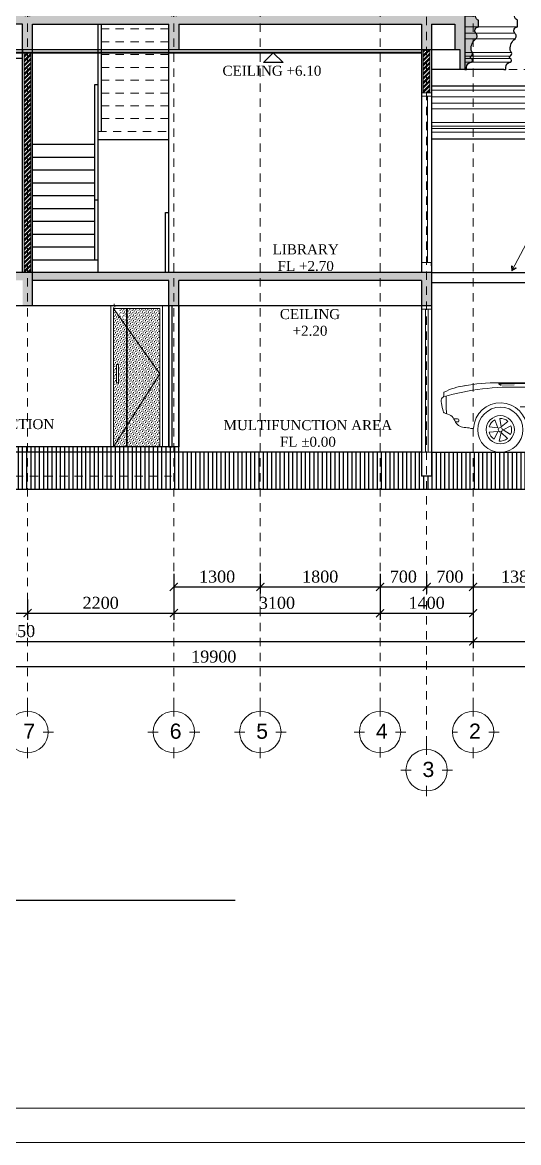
# Model space of a CAD drawing. Header units: millimetres. Extents: x -9564 to 494436, y -140371 to 4257.
# Drawn here: x 448.64 to 456.1, y 101.31 to 118.13 of the extents above; entities that cross this region are included whole.
import ezdxf
from ezdxf.enums import TextEntityAlignment as Align

# ---------------------------------------------------------------- set-up
doc = ezdxf.new("R2010")
doc.units = ezdxf.units.MM
doc.header["$MEASUREMENT"] = 0
for name, pattern in [('DASHED2', [0.375, 0.25, -0.125]), ('HIDDEN2', [0.1875, 0.125, -0.0625]), ('SLD-Solid', [0])]:
    doc.linetypes.add(name, pattern=pattern)
doc.layers.get('DEFPOINTS').update_dxf_attribs({"lineweight": 18})
for name, color, linetype, lineweight in [('09-Arsiran', 8, 'Continuous', 5), ('8', 8, 'Continuous', 5), ('AS', 8, 'HIDDEN2', 5), ('DIM', 1, 'Continuous', 5), ('DINDING', 1, 'Continuous', 20), ('DOOR OPENING', 4, 'SLD-Solid', 5), ('LEGEND', 1, 'DASHED2', 50), ('XR-KOP A3_MOZART$0$A-TXTKOP', 3, 'Continuous', 5), ('XR-KOP A3_MOZART$0$KOP-A1$0$A-GRSKOP', 1, 'Continuous', 5)]:
    doc.layers.add(name, color=color, linetype=linetype, lineweight=lineweight)
for name, color, linetype in [('garis tipis', 251, 'Continuous'), ('NOT', 1, 'Continuous'), ('TEXT', 4, 'Continuous')]:
    doc.layers.add(name, color=color, linetype=linetype)
doc.styles.add('HAND', font='ROMAND.SHX', dxfattribs={"width": 0.8, "height": 250})
doc.styles.add('NOTEXT1', font='arial.ttf')
doc.styles.add('NOTEXT2', font='arial.ttf')
doc.styles.add('NOTEXT4', font='arial.ttf')
doc.styles.get("Standard").update_dxf_attribs({"font": 'arial.ttf'})
doc.styles.add('style1', font='times.ttf', dxfattribs={"height": 0.15})
doc.styles.add('style2', font='times.ttf', dxfattribs={"height": 0.18})
doc.styles.add('XR-KOP A3_MOZART$0$ROMAND', font='romand.shx', dxfattribs={"height": 2, "bigfont": 'bigfont.shx'})
doc.dimstyles.new('ISO-25', dxfattribs={"dimtxt": 0.18, "dimasz": 0.12, "dimexe": 0.1, "dimexo": 0.1, "dimgap": 0.0625, "dimtad": 1, "dimtoh": 1, "dimdec": 0, "dimlfac": 1000, "dimtxsty": 'style2', "dimblk": 'ARCHTICK', "dimcen": 0.15, "dimclrd": 1, "dimclre": 1, "dimclrt": 4, "dimadec": 0, "dimazin": 0, "dimtfac": 1, "dimtdec": 0, "dimtmove": 0, "dimatfit": 3, "dimldrblk": 'OBLIQUE', "dimfxl": 1, "dimarcsym": 0})
pattern_1 = [(95, (344.142103, -113.989553), (0.02801893, 0.023510676), [0.00381, -0.04191]), (40, (344.142103, -113.989553), (-0.0320036906, 0.022035346), [0.003048, -0.033528117]), (145.451445, (344.144438, -113.987594), (-0.0039847595, 0.0455460204), [0.003238002, -0.035618049]), (91.1842, (344.13492, -113.98237), (0.044282049, 0.032390683), [0.005715, -0.062865]), (141.635558, (344.13861, -113.97967), (-0.001417323, 0.068565353), [0.004857005, -0.053427122]), (36.18415, (344.13492, -113.98237), (-0.001417323, 0.068565353), [0.004571993, -0.050291946]), (66, (344.140307, -113.980573), (0.035903996, 0.00697903), [0.00381, -0.04191]), (11, (344.140307, -113.980573), (-0.017307985, 0.034788239), [0.003048, -0.033528]), (116.451445, (344.1433, -113.97999), (0.0185960104, 0.0417672685), [0.003238002, -0.0356179875]), (82.5, (344.142103, -113.989553), (-0.0115210938, 0.0123946827), [0, -0.0331216, 0, -0.034036, 0, -0.033655]), (52.5, (344.142103, -113.989553), (-0.0047179455, 0.0236174), [0, -0.0194056, 0, -0.0323596, 0, -0.012827]), (12.5, (344.134093, -113.997564), (0.0199855726, 0.0183652391), [0, -0.0127, 0, -0.039624, 0, -0.052578]), (2.5, (344.1305, -114.001156), (0.017352781, 0.0245444786), [0, -0.01651, 0, -0.0263144, 0, -0.037338])]

# ---------------------------------------------------------------- blocks, each defined once
blk = doc.blocks.new('hsdh')
at = {"layer": 'XR-KOP A3_MOZART$0$KOP-A1$0$A-GRSKOP', "color": 0, "linetype": 'Continuous', "lineweight": 5}
blk.add_lwpolyline([(145480, 82601), (107945, 82601), (107945, 56197), (145480, 56197)], close=True, dxfattribs=at)
at = {"layer": 'XR-KOP A3_MOZART$0$KOP-A1$0$A-GRSKOP', "color": 5, "linetype": 'Continuous', "lineweight": 5}
blk.add_lwpolyline([(145017, 82138), (108409, 82138), (108409, 56660), (145017, 56660)], close=True, dxfattribs=at)
blk = doc.blocks.new('_ArchTick')
at = {"color": 0, "linetype": 'ByBlock', "const_width": 0.15}
blk.add_lwpolyline([(-0.5, -0.5), (0.5, 0.5)], dxfattribs=at)
blk = doc.blocks.new('*D244')
at = {"color": 1, "lineweight": -2, "transparency": 16777216}
for p, q in [((668.488, 151.688), (668.488, 151.385)), ((671.868, 151.688), (671.868, 151.385)), ((668.488, 151.485), (671.868, 151.485))]:
    blk.add_line(p, q, dxfattribs=at)
at = {"layer": 'DEFPOINTS', "color": 0, "transparency": 16777216}
for p in [(668.488, 151.788), (671.868, 151.788), (671.868, 151.485)]:
    blk.add_point(p, dxfattribs=at)
at = {"color": 1, "lineweight": -2, "transparency": 16777216, "xscale": 0.12, "yscale": 0.12, "zscale": 0.12, "rotation": 180}
blk.add_blockref('_ArchTick', (668.488, 151.485), dxfattribs=at)
at = {"color": 1, "lineweight": -2, "transparency": 16777216, "xscale": 0.12, "yscale": 0.12, "zscale": 0.12}
blk.add_blockref('_ArchTick', (671.868, 151.485), dxfattribs=at)
at = {"color": 4, "transparency": 16777216, "insert": (670.178, 151.639), "char_height": 0.18, "attachment_point": 5, "style": 'style2'}
blk.add_mtext('3380', dxfattribs=at)
blk = doc.blocks.new('_Oblique')
at = {"color": 0, "linetype": 'ByBlock', "lineweight": -2}
blk.add_line((-0.5, -0.5), (0.5, 0.5), dxfattribs=at)
blk = doc.blocks.new('*D245')
at = {"color": 1, "lineweight": -2, "transparency": 16777216}
for p, q in [((671.868, 151.688), (671.868, 151.385)), ((674.068, 151.688), (674.068, 151.385)), ((671.868, 151.485), (674.068, 151.485))]:
    blk.add_line(p, q, dxfattribs=at)
at = {"layer": 'DEFPOINTS', "color": 0, "transparency": 16777216}
for p in [(671.868, 151.788), (674.068, 151.788), (674.068, 151.485)]:
    blk.add_point(p, dxfattribs=at)
at = {"color": 1, "lineweight": -2, "transparency": 16777216, "xscale": 0.12, "yscale": 0.12, "zscale": 0.12, "rotation": 180}
blk.add_blockref('_ArchTick', (671.868, 151.485), dxfattribs=at)
at = {"color": 1, "lineweight": -2, "transparency": 16777216, "xscale": 0.12, "yscale": 0.12, "zscale": 0.12}
blk.add_blockref('_ArchTick', (674.068, 151.485), dxfattribs=at)
at = {"color": 4, "transparency": 16777216, "insert": (672.968, 151.639), "char_height": 0.18, "attachment_point": 5, "style": 'style2'}
blk.add_mtext('2200', dxfattribs=at)
blk = doc.blocks.new('*D246')
at = {"color": 1, "lineweight": -2, "transparency": 16777216}
for p, q in [((674.068, 152.075), (674.068, 151.779)), ((675.368, 152.075), (675.368, 151.779)), ((674.068, 151.879), (675.368, 151.879))]:
    blk.add_line(p, q, dxfattribs=at)
at = {"layer": 'DEFPOINTS', "color": 0, "transparency": 16777216}
for p in [(674.068, 152.175), (675.368, 152.175), (675.368, 151.879)]:
    blk.add_point(p, dxfattribs=at)
at = {"color": 1, "lineweight": -2, "transparency": 16777216, "xscale": 0.12, "yscale": 0.12, "zscale": 0.12, "rotation": 180}
blk.add_blockref('_ArchTick', (674.068, 151.879), dxfattribs=at)
at = {"color": 1, "lineweight": -2, "transparency": 16777216, "xscale": 0.12, "yscale": 0.12, "zscale": 0.12}
blk.add_blockref('_ArchTick', (675.368, 151.879), dxfattribs=at)
at = {"color": 4, "transparency": 16777216, "insert": (674.718, 152.033), "char_height": 0.18, "attachment_point": 5, "style": 'style2'}
blk.add_mtext('1300', dxfattribs=at)
blk = doc.blocks.new('*D247')
at = {"color": 1, "lineweight": -2, "transparency": 16777216}
for p, q in [((675.368, 152.075), (675.368, 151.779)), ((677.168, 152.075), (677.168, 151.779)), ((675.368, 151.879), (677.168, 151.879))]:
    blk.add_line(p, q, dxfattribs=at)
at = {"layer": 'DEFPOINTS', "color": 0, "transparency": 16777216}
for p in [(675.368, 152.175), (677.168, 152.175), (677.168, 151.879)]:
    blk.add_point(p, dxfattribs=at)
at = {"color": 1, "lineweight": -2, "transparency": 16777216, "xscale": 0.12, "yscale": 0.12, "zscale": 0.12, "rotation": 180}
blk.add_blockref('_ArchTick', (675.368, 151.879), dxfattribs=at)
at = {"color": 1, "lineweight": -2, "transparency": 16777216, "xscale": 0.12, "yscale": 0.12, "zscale": 0.12}
blk.add_blockref('_ArchTick', (677.168, 151.879), dxfattribs=at)
at = {"color": 4, "transparency": 16777216, "insert": (676.268, 152.033), "char_height": 0.18, "attachment_point": 5, "style": 'style2'}
blk.add_mtext('1800', dxfattribs=at)
blk = doc.blocks.new('*D248')
at = {"color": 1, "lineweight": -2, "transparency": 16777216}
for p, q in [((677.168, 152.075), (677.168, 151.779)), ((677.868, 152.075), (677.868, 151.779)), ((677.168, 151.879), (677.868, 151.879))]:
    blk.add_line(p, q, dxfattribs=at)
at = {"layer": 'DEFPOINTS', "color": 0, "transparency": 16777216}
for p in [(677.168, 152.175), (677.868, 152.175), (677.868, 151.879)]:
    blk.add_point(p, dxfattribs=at)
at = {"color": 1, "lineweight": -2, "transparency": 16777216, "xscale": 0.12, "yscale": 0.12, "zscale": 0.12, "rotation": 180}
blk.add_blockref('_ArchTick', (677.168, 151.879), dxfattribs=at)
at = {"color": 1, "lineweight": -2, "transparency": 16777216, "xscale": 0.12, "yscale": 0.12, "zscale": 0.12}
blk.add_blockref('_ArchTick', (677.868, 151.879), dxfattribs=at)
at = {"color": 4, "transparency": 16777216, "insert": (677.518, 152.033), "char_height": 0.18, "attachment_point": 5, "style": 'style2'}
blk.add_mtext('700', dxfattribs=at)
blk = doc.blocks.new('*D249')
at = {"color": 1, "lineweight": -2, "transparency": 16777216}
for p, q in [((677.868, 152.075), (677.868, 151.779)), ((678.568, 152.075), (678.568, 151.779)), ((677.868, 151.879), (678.568, 151.879))]:
    blk.add_line(p, q, dxfattribs=at)
at = {"layer": 'DEFPOINTS', "color": 0, "transparency": 16777216}
for p in [(677.868, 152.175), (678.568, 152.175), (678.568, 151.879)]:
    blk.add_point(p, dxfattribs=at)
at = {"color": 1, "lineweight": -2, "transparency": 16777216, "xscale": 0.12, "yscale": 0.12, "zscale": 0.12, "rotation": 180}
blk.add_blockref('_ArchTick', (677.868, 151.879), dxfattribs=at)
at = {"color": 1, "lineweight": -2, "transparency": 16777216, "xscale": 0.12, "yscale": 0.12, "zscale": 0.12}
blk.add_blockref('_ArchTick', (678.568, 151.879), dxfattribs=at)
at = {"color": 4, "transparency": 16777216, "insert": (678.218, 152.033), "char_height": 0.18, "attachment_point": 5, "style": 'style2'}
blk.add_mtext('700', dxfattribs=at)
blk = doc.blocks.new('*D251')
at = {"color": 1, "lineweight": -2, "transparency": 16777216}
for p, q in [((674.068, 151.779), (674.068, 151.385)), ((677.168, 151.779), (677.168, 151.385)), ((674.068, 151.485), (677.168, 151.485))]:
    blk.add_line(p, q, dxfattribs=at)
at = {"layer": 'DEFPOINTS', "color": 0, "transparency": 16777216}
for p in [(674.068, 151.879), (677.168, 151.879), (677.168, 151.485)]:
    blk.add_point(p, dxfattribs=at)
at = {"color": 1, "lineweight": -2, "transparency": 16777216, "xscale": 0.12, "yscale": 0.12, "zscale": 0.12, "rotation": 180}
blk.add_blockref('_ArchTick', (674.068, 151.485), dxfattribs=at)
at = {"color": 1, "lineweight": -2, "transparency": 16777216, "xscale": 0.12, "yscale": 0.12, "zscale": 0.12}
blk.add_blockref('_ArchTick', (677.168, 151.485), dxfattribs=at)
at = {"color": 4, "transparency": 16777216, "insert": (675.618, 151.639), "char_height": 0.18, "attachment_point": 5, "style": 'style2'}
blk.add_mtext('3100', dxfattribs=at)
blk = doc.blocks.new('*D252')
at = {"color": 1, "lineweight": -2, "transparency": 16777216}
for p, q in [((677.168, 151.779), (677.168, 151.385)), ((678.568, 151.779), (678.568, 151.385)), ((677.168, 151.485), (678.568, 151.485))]:
    blk.add_line(p, q, dxfattribs=at)
at = {"layer": 'DEFPOINTS', "color": 0, "transparency": 16777216}
for p in [(677.168, 151.879), (678.568, 151.879), (678.568, 151.485)]:
    blk.add_point(p, dxfattribs=at)
at = {"color": 1, "lineweight": -2, "transparency": 16777216, "xscale": 0.12, "yscale": 0.12, "zscale": 0.12, "rotation": 180}
blk.add_blockref('_ArchTick', (677.168, 151.485), dxfattribs=at)
at = {"color": 1, "lineweight": -2, "transparency": 16777216, "xscale": 0.12, "yscale": 0.12, "zscale": 0.12}
blk.add_blockref('_ArchTick', (678.568, 151.485), dxfattribs=at)
at = {"color": 4, "transparency": 16777216, "insert": (677.868, 151.639), "char_height": 0.18, "attachment_point": 5, "style": 'style2'}
blk.add_mtext('1400', dxfattribs=at)
blk = doc.blocks.new('*D253')
at = {"color": 1, "lineweight": -2, "transparency": 16777216}
for p, q in [((664.718, 151.382), (664.718, 150.961)), ((678.568, 151.382), (678.568, 150.961)), ((664.718, 151.061), (678.568, 151.061))]:
    blk.add_line(p, q, dxfattribs=at)
at = {"layer": 'DEFPOINTS', "color": 0, "transparency": 16777216}
for p in [(664.718, 151.482), (678.568, 151.482), (678.568, 151.061)]:
    blk.add_point(p, dxfattribs=at)
at = {"color": 1, "lineweight": -2, "transparency": 16777216, "xscale": 0.12, "yscale": 0.12, "zscale": 0.12, "rotation": 180}
blk.add_blockref('_ArchTick', (664.718, 151.061), dxfattribs=at)
at = {"color": 1, "lineweight": -2, "transparency": 16777216, "xscale": 0.12, "yscale": 0.12, "zscale": 0.12}
blk.add_blockref('_ArchTick', (678.568, 151.061), dxfattribs=at)
at = {"color": 4, "transparency": 16777216, "insert": (671.643, 151.215), "char_height": 0.18, "attachment_point": 5, "style": 'style2'}
blk.add_mtext('13850', dxfattribs=at)
blk = doc.blocks.new('*D254')
at = {"color": 1, "lineweight": -2, "transparency": 16777216}
for p, q in [((678.568, 152.075), (678.568, 151.779)), ((679.948, 152.075), (679.948, 151.779)), ((678.568, 151.879), (679.948, 151.879))]:
    blk.add_line(p, q, dxfattribs=at)
at = {"layer": 'DEFPOINTS', "color": 0, "transparency": 16777216}
for p in [(678.568, 152.175), (679.948, 152.175), (679.948, 151.879)]:
    blk.add_point(p, dxfattribs=at)
at = {"color": 1, "lineweight": -2, "transparency": 16777216, "xscale": 0.12, "yscale": 0.12, "zscale": 0.12, "rotation": 180}
blk.add_blockref('_ArchTick', (678.568, 151.879), dxfattribs=at)
at = {"color": 1, "lineweight": -2, "transparency": 16777216, "xscale": 0.12, "yscale": 0.12, "zscale": 0.12}
blk.add_blockref('_ArchTick', (679.948, 151.879), dxfattribs=at)
at = {"color": 4, "transparency": 16777216, "insert": (679.258, 152.033), "char_height": 0.18, "attachment_point": 5, "style": 'style2'}
blk.add_mtext('1380', dxfattribs=at)
blk = doc.blocks.new('*D259')
at = {"color": 1, "lineweight": -2, "transparency": 16777216}
for p, q in [((678.568, 151.779), (678.568, 150.961)), ((682.518, 151.779), (682.518, 150.961)), ((678.568, 151.061), (682.518, 151.061))]:
    blk.add_line(p, q, dxfattribs=at)
at = {"layer": 'DEFPOINTS', "color": 0, "transparency": 16777216}
for p in [(678.568, 151.879), (682.518, 151.879), (682.518, 151.061)]:
    blk.add_point(p, dxfattribs=at)
at = {"color": 1, "lineweight": -2, "transparency": 16777216, "xscale": 0.12, "yscale": 0.12, "zscale": 0.12, "rotation": 180}
blk.add_blockref('_ArchTick', (678.568, 151.061), dxfattribs=at)
at = {"color": 1, "lineweight": -2, "transparency": 16777216, "xscale": 0.12, "yscale": 0.12, "zscale": 0.12}
blk.add_blockref('_ArchTick', (682.518, 151.061), dxfattribs=at)
at = {"color": 4, "transparency": 16777216, "insert": (680.543, 151.215), "char_height": 0.18, "attachment_point": 5, "style": 'style2'}
blk.add_mtext('3950', dxfattribs=at)
blk = doc.blocks.new('*D260')
at = {"color": 1, "lineweight": -2, "transparency": 16777216}
for p, q in [((664.718, 150.961), (664.718, 150.578)), ((684.618, 150.961), (684.618, 150.578)), ((684.618, 150.678), (664.718, 150.678))]:
    blk.add_line(p, q, dxfattribs=at)
at = {"layer": 'DEFPOINTS', "color": 0, "transparency": 16777216}
for p in [(664.718, 151.061), (684.618, 151.061), (664.718, 150.678)]:
    blk.add_point(p, dxfattribs=at)
at = {"color": 1, "lineweight": -2, "transparency": 16777216, "xscale": 0.12, "yscale": 0.12, "zscale": 0.12, "rotation": 180}
blk.add_blockref('_ArchTick', (664.718, 150.678), dxfattribs=at)
at = {"color": 1, "lineweight": -2, "transparency": 16777216, "xscale": 0.12, "yscale": 0.12, "zscale": 0.12}
blk.add_blockref('_ArchTick', (684.618, 150.678), dxfattribs=at)
at = {"color": 4, "transparency": 16777216, "insert": (674.668, 150.832), "char_height": 0.18, "attachment_point": 5, "style": 'style2'}
blk.add_mtext('19900', dxfattribs=at)
blk = doc.blocks.new('lis 3')
at = {"true_color": 0x636466}
h = blk.add_hatch(color=251, dxfattribs=at)
h.dxf.hatch_style = 1
h.paths.add_polyline_path([(93.26, 135.846), (93.26, 135.946, -0.319918), (93.212, 136.009), (93.053, 136.009), (93.053, 135.209), (93.079, 135.209), (93.079, 135.238, -0.36498), (93.146, 135.317, 0.74874), (93.148, 135.373, -0.70461), (93.147, 135.407, 0.42104), (93.166, 135.463, -0.123299), (93.147, 135.51, -0.24485), (93.22, 135.667, 0.438632), (93.216, 135.752, -0.621787)])
blk.add_lwpolyline([(93.053, 135.209), (93.079, 135.209), (93.079, 135.238, -0.36498), (93.146, 135.317, 0.741922), (93.149, 135.373, -0.66528), (93.145, 135.406, 0.438756), (93.166, 135.463, -0.123299), (93.147, 135.51, -0.24485), (93.22, 135.667, 0.438632), (93.216, 135.752, -0.621787), (93.26, 135.846), (93.26, 135.946, -0.319918), (93.212, 136.009), (93.053, 136.009)], format="xyb", close=True)
blk = doc.blocks.new('*U332')
for p, q in [((72.93, 40.23), (85.8, 53.18)), ((75, 38.82), (88.08, 51.97)), ((119.39, 51.91), (117.92, 38.32)), ((50.13, 41.06), (34.31, 40.98)), ((43.26, 39.85), (35.15, 39.78)), ((35.3, 40.46), (50.13, 40.62)), ((111.09, 34.73), (118.48, 34.64)), ((46.65, 26.83), (136.29, 26.77)), ((179.3, 24.35), (180.25, 22.49)), ((180.37, 26.17), (187.51, 26.41)), ((182.62, 21.14), (184.91, 21.28)), ((186.68, 22.17), (188.51, 24.37)), ((7.45, 19.78), (9.74, 19.8)), ((9.76, 17.93), (8.53, 17.92)), ((10.37, 19.19), (10.38, 18.56)), ((50.87, 13.52), (50.91, 10.52))]:
    blk.add_line(p, q)
for points in [[(35.31, 39.93), (35.3, 40.27, 0.269532), (35.14, 40.54), (34.38, 40.96, 0.575383), (34.15, 40.83), (34.15, 40.49, 0.269532), (34.32, 40.22), (35.08, 39.79, 0.575383)], [(34.64, 20.05), (35.56, 14.97), (39.5, 18.31, 0.199906)], [(148.99, 20.05), (149.91, 14.97), (153.85, 18.31, 0.199906)], [(28.49, 15.1), (33.61, 14.4), (31.65, 19.18, 0.199906)], [(41.25, 15.74), (36.7, 13.3), (41.09, 10.58, 0.199906)], [(142.85, 15.1), (147.96, 14.4), (146.01, 19.18, 0.199906)], [(155.6, 15.74), (151.06, 13.3), (155.45, 10.58, 0.199906)], [(31.31, 7.72), (33.55, 12.37), (28.4, 11.99, 0.199906)], [(39.19, 8.12), (35.46, 11.69), (34.23, 6.67, 0.199906)], [(145.66, 7.72), (147.9, 12.37), (142.75, 11.99, 0.199906)], [(153.54, 8.12), (149.81, 11.69), (148.59, 6.67, 0.199906)]]:
    blk.add_lwpolyline(points, format="xyb", close=True)
for points in [[(181.58, 27.46), (181.53, 31.95), (180.48, 32.43)], [(181.58, 27.46), (181.53, 31.95), (182.57, 32.45)], [(50.91, 10.52), (134.38, 11.83)]]:
    blk.add_lwpolyline(points)
for centre, radius in [((34.98, 13.35), 13.35), ((115.89, 31.01), 0.619), ((149.33, 13.35), 13.35), ((34.98, 13.35), 8.35), ((149.33, 13.35), 8.35), ((34.98, 13.35), 1.25), ((149.33, 13.35), 1.25)]:
    blk.add_circle(centre, radius)
for centre, radius, start, end in [((114.6, 105.09), 59.37, 237.61027, 240.97846), ((103.45, -95), 147.78, 83.81633, 95.97054), ((95.51, 3.91), 53.61, 43.27479, 63.56652), ((73.29, 50.49), 10.26, 230.42401, 268.00854), ((145.17, -84.88), 125.99, 71.52833, 102.12419), ((42.18, -111.35), 149.91, 87.83928, 105.80965), ((20.53, -3.15), 43.06, 98.53035, 116.11198), ((79.16, 30.11), 76.3, 177.57734, 185.52052), ((80.1, -1364.13), 1402.96, 88.42296, 91.3179), ((118.31, 22.51), 51.16, 161.43071, 193.23633), ((25.66, 24.94), 94.01, 351.8279, 8.16738), ((45.64, 26.83), 78.76, 0.85201, 4.65562), ((47.43, 26.85), 78.76, 0.85201, 4.65562), ((49.23, 26.87), 78.76, 0.85201, 4.65562), ((184.3, 32.25), 2.49, 357.93203, 71.52833), ((34.98, 13.35), 15.9, 0.63732, 176.34123), ((150.1, 14.36), 15.92, 49.2263, 189.1528), ((216.26, 37.76), 36.17, 188.46832, 196.53145), ((146.68, 36.98), 36.17, 344.74319, 352.80633), ((116.55, 34.7), 70.29, 353.19423, 357.93203), ((45.64, 26.83), 78.76, 355.26443, 358.86328), ((47.43, 26.85), 78.76, 355.26443, 358.86328), ((49.23, 26.87), 78.76, 355.26443, 358.86328), ((149.4, 16.55), 14.84, 352.72855, 41.66131), ((180.41, 24.92), 1.25, 91.93898, 207.10902), ((182.47, 23.63), 2.49, 207.10902, 273.46767), ((114.25, 37.03), 70.29, 344.3985, 346.93849), ((184.76, 23.76), 2.49, 273.46767, 320.16835), ((187.55, 25.16), 1.25, 320.16835, 91.93898), ((9.75, 19.18), 0.623, 0.63732, 90.63732), ((9.76, 18.55), 0.623, 270.63732, 0.63732), ((162.47, 70.82), 56.18, 271.6865, 290.2774)]:
    blk.add_arc(centre, radius, start, end)
blk.add_ellipse((116.89, 33.59), major_axis=(-0.63, -0.007), ratio=0.610043)
for points, knots in [([(11.39, 38.92), (18.06, 40.19), (30.91, 42.01), (64.77, 40.11), (70.25, 44.91), (82.35, 56.38), (99.18, 57.3), (116.06, 56.35), (133.04, 55.87), (145.24, 49.87), (153.62, 43.8), (161.17, 40.68), (164.92, 39.73), (167.29, 39.15)], [18.629823, 18.629823, 18.629823, 18.629823, 19.527405, 20.700571, 21.107983, 21.608568, 21.92336, 23.151359, 23.716171, 23.908743, 24.77794, 24.943072, 25.187755, 25.187755, 25.187755, 25.187755]), ([(19.11, 14.36), (18.99, 14.21), (18.5, 13.81), (15.35, 15), (9.19, 13.94), (7.26, 22.22), (3.01, 22.66), (1.32, 23.61), (0.64, 26.92), (-0.96, 31.49), (1.54, 32.64), (1.5, 34.06), (1.49, 34.8), (1.49, 35.06), (1.52, 35.3), (1.58, 35.51)], [16.815853, 16.815853, 16.815853, 16.815853, 16.838212, 16.885395, 17.18439, 17.479846, 17.654423, 17.670693, 17.696923, 18.016358, 18.052739, 18.140805, 18.140805, 18.140805, 18.172382, 18.172382, 18.172382, 18.172382])]:
    blk.add_open_spline(points, degree=3, knots=knots)
blk = doc.blocks.new('NOT-28-ADI')
at = {"const_width": 50}
blk.add_lwpolyline([(-750, 0), (750, 0)], dxfattribs=at)
blk.add_circle((0, 0), 750)
at = {"layer": 'NOT'}
blk.add_line((750, 0), (12100, 0), dxfattribs=at)
at = {"color": 5, "style": 'NOTEXT4'}
for tag, p in [('JDL1', (988, 765)), ('JDL2', (988, 250))]:
    blk.add_attdef(tag, p, '', height=350, dxfattribs=at)
at = {"color": 5, "style": 'NOTEXT4', "width": 0.85}
blk.add_attdef('NO', text='', height=300, dxfattribs=at).set_placement((68, 360), align=Align.MIDDLE_CENTER)
at = {"style": 'NOTEXT1', "width": 0.85}
blk.add_attdef('REF.', text='', height=200, dxfattribs=at).set_placement((0, -190), align=Align.TOP_CENTER)
blk.add_attdef('SCALE', (1020, -398), '', height=200, dxfattribs=at)
blk.add_attdef('ROOM', text='', height=200, dxfattribs=at).set_placement((3715, -388), align=Align.RIGHT)
blk = doc.blocks.new('HDRHRD')
at = {"layer": '09-Arsiran'}
for p, q in [((671.868, 150.089), (671.868, 149.933)), ((674.068, 150.089), (674.068, 149.933)), ((675.368, 150.089), (675.368, 149.933)), ((677.168, 150.089), (677.168, 149.933)), ((678.568, 150.089), (678.568, 149.933)), ((672.102, 149.7), (672.257, 149.7)), ((673.679, 149.7), (673.834, 149.7)), ((674.302, 149.7), (674.457, 149.7)), ((674.979, 149.7), (675.134, 149.7)), ((675.602, 149.7), (675.757, 149.7)), ((676.779, 149.7), (676.934, 149.7)), ((677.402, 149.7), (677.557, 149.7)), ((678.257, 149.7), (678.334, 149.7)), ((678.802, 149.7), (678.957, 149.7)), ((671.868, 149.466), (671.868, 149.31)), ((674.068, 149.466), (674.068, 149.31)), ((675.368, 149.466), (675.368, 149.31)), ((677.168, 149.472), (677.168, 149.317)), ((677.868, 149.515), (677.868, 149.36)), ((678.568, 149.466), (678.568, 149.31)), ((677.479, 149.126), (677.634, 149.126)), ((678.102, 149.126), (678.257, 149.126)), ((677.868, 148.893), (677.868, 148.737))]:
    blk.add_line(p, q, dxfattribs=at)
for centre in [(671.868, 149.7), (674.068, 149.7), (675.368, 149.7), (677.168, 149.7), (678.568, 149.7), (677.868, 149.126)]:
    blk.add_circle(centre, 0.311, dxfattribs=at)
at = {"layer": 'AS'}
for p, q in [((671.868, 150.089), (671.868, 168.018)), ((674.068, 150.089), (674.068, 168.018)), ((675.368, 150.089), (675.368, 168.018)), ((677.168, 150.089), (677.168, 168.018)), ((677.868, 149.515), (677.868, 168.018)), ((678.568, 150.089), (678.568, 168.018))]:
    blk.add_line(p, q, dxfattribs=at)
at = {"layer": '09-Arsiran', "color": 2, "char_height": 0.228, "attachment_point": 1}
for s, insert in [('7', (671.806, 149.827)), ('6', (674.006, 149.827)), ('5', (675.306, 149.827)), ('4', (677.106, 149.827)), ('2', (678.506, 149.827)), ('3', (677.806, 149.253))]:
    blk.add_mtext_dynamic_manual_height_columns(s, width=0.05426, gutter_width=1.14, heights=[0], dxfattribs=dict(at, insert=insert))
blk = doc.blocks.new('A$C2a879c63')
h = blk.add_hatch()
h.set_pattern_fill('ANSI32', color=8, scale=0.005)
h.set_pattern_definition([(45, (344.142103, -113.989553), (-0.03367596, 0.03367596), []), (45, (344.164554, -113.989553), (-0.03367596, 0.03367596), [])])
h.paths.add_polyline_path([(482.9801, 23.8154), (482.8801, 23.8154), (482.8801, 20.7654), (482.9801, 20.7654)])
h.paths.add_polyline_path([(479.8801, 23.8154), (479.7801, 23.8154), (479.7801, 20.7654), (479.8801, 20.7654)])
h.paths.add_polyline_path([(477.6801, 23.8154), (477.5801, 23.8154), (477.5801, 20.7654), (477.6801, 20.7654)])
h.paths.add_polyline_path([(483.6801, 20.3654), (483.5801, 20.3654), (483.5801, 19.6154), (483.6801, 19.6154)])
h.paths.add_polyline_path([(479.8801, 20.3654), (479.7801, 20.3654), (479.7801, 16.9154), (479.8801, 16.9154)])
h.paths.add_polyline_path([(477.6801, 20.3654), (477.5801, 20.3654), (477.5801, 16.9154), (477.6801, 16.9154)])
h.paths.add_polyline_path([(470.6051, 12.5654), (470.5051, 12.5654), (470.5051, 10.3654), (470.6051, 10.3654)])
h.paths.add_polyline_path([(474.3001, 12.5654), (474.2001, 12.5654), (474.2001, 10.4454), (474.3001, 10.4454)])
h.paths.add_polyline_path([(477.6801, 16.3654), (477.5801, 16.3654), (477.5801, 13.0654), (477.6801, 13.0654)])
h.paths.add_polyline_path([(470.6051, 23.8227), (470.5051, 23.8227), (470.5051, 20.7654), (470.6051, 20.7654)])
h.paths.add_polyline_path([(470.6051, 17.0154), (470.5051, 17.0154), (470.5051, 16.9154), (470.6051, 16.9154)])
h.paths.add_polyline_path([(470.5051, 19.9654), (470.6051, 19.9654), (470.6051, 20.3654), (470.5051, 20.3654)])
h.paths.add_polyline_path([(470.5051, 16.1154), (470.6051, 16.1154), (470.6051, 16.4154), (470.5051, 16.4154)])
h.paths.add_polyline_path([(483.5801, 15.7654), (483.6801, 15.7654), (483.6801, 16.4154), (483.5801, 16.4154)])
h = blk.add_hatch()
h.set_pattern_fill('DOTS', color=8, scale=0.02, angle=45)
h.set_pattern_definition([(45, (-194.23794, -143.535144), (-0.0112253202, 0.0336759605), [0, -0.03175])])
h.paths.add_polyline_path([(479.1301, 10.7271), (479.1301, 10.4454), (479.6201, 10.4454), (479.6201, 11.5454)])
h.paths.add_polyline_path([(479.1201, 12.3469), (478.9201, 12.6054), (478.9201, 10.4454), (479.1201, 10.7137)])
h.paths.add_polyline_path([(479.0001, 11.4079), (478.9701, 11.4079), (478.9701, 11.6829), (479.0001, 11.6829)], flags=16)
h.paths.add_polyline_path([(479.1201, 10.7137), (478.9201, 10.4454), (479.1201, 10.4454)], flags=17)
h.paths.add_polyline_path([(479.1301, 10.7271), (479.6199, 11.5457), (479.1301, 12.334)])
h.paths.add_polyline_path([(479.6201, 12.5254), (479.1301, 12.5254), (479.1301, 12.334), (479.6201, 11.5454)])
h.paths.add_polyline_path([(479.1201, 12.5254), (478.9201, 12.5254), (479.1201, 12.3469)], flags=17)
h = blk.add_hatch()
h.set_pattern_fill('ANSI31', color=8, scale=0.02, angle=45)
h.set_pattern_definition([(90, (342.342324, -113.989553), (-0.0635, 0), [])])
h.paths.add_polyline_path([(488.1301, 10.3654), (490.3801, 10.3654), (490.3801, 9.8054), (488.1301, 9.8054)])
h.paths.add_polyline_path([(487.6501, 10.3654), (488.1301, 10.3654), (488.1301, 9.8054), (487.6501, 9.8054)])
h.paths.add_polyline_path([(485.7101, 10.3654), (487.6501, 10.3654), (487.6501, 9.8054), (485.7101, 9.8054)])
h.paths.add_polyline_path([(483.7051, 10.3654), (485.7101, 10.3654), (485.7101, 9.8054), (470.4801, 9.8054), (470.4801, 10.0054), (479.7948, 10.0054), (479.9051, 10.0054), (483.7051, 10.0054)])
h.paths.add_polyline_path([(474.3251, 10.4454), (477.5551, 10.4454), (477.5551, 10.0054), (474.3251, 10.0054)])
h.paths.add_polyline_path([(470.6301, 10.4454), (474.1751, 10.4454), (474.1751, 10.0054), (470.6301, 10.0054)])
h.paths.add_polyline_path([(483.5551, 10.3654), (479.9051, 10.3654), (479.9051, 10.4454), (477.5551, 10.4454), (477.5551, 10.0054), (483.5551, 10.0054)])
at = {"layer": 'DIM', "true_color": 0x636466}
h = blk.add_hatch(dxfattribs=at)
h.set_pattern_fill('AR-CONC', color=251, scale=0.0002, angle=45)
h.set_pattern_definition(pattern_1)
h.paths.add_polyline_path([(483.6444, 16.9154), (470.4801, 16.9154), (470.4801, 16.4154), (470.6301, 16.4154), (470.6301, 16.7954), (477.5551, 16.7954), (477.5551, 16.4154), (477.7051, 16.4154), (477.7051, 16.7954), (479.7551, 16.7954), (479.7551, 16.4154), (479.9051, 16.4154), (479.9051, 16.7954), (483.5551, 16.7954), (483.5551, 16.4154), (483.7051, 16.4154), (483.7051, 16.7954), (484.0551, 16.7954), (484.0551, 16.4154), (484.1301, 16.4154), (484.1301, 16.1154), (484.2051, 16.1154), (484.2051, 16.9154), (483.7051, 16.9154)])
h = blk.add_hatch(dxfattribs=at)
h.set_pattern_fill('AR-CONC', color=251, scale=0.0002, angle=45)
h.set_pattern_definition([(95, (342.342324, -113.989553), (0.02801893, 0.023510676), [0.00381, -0.04191]), (40, (342.342324, -113.989553), (-0.032003691, 0.022035346), [0.003048, -0.033528117]), (145.451445, (342.34466, -113.987594), (-0.0039847595, 0.0455460204), [0.003238002, -0.035618049]), (91.1842, (342.33514, -113.98237), (0.044282049, 0.032390683), [0.005715, -0.062865]), (141.635558, (342.33883, -113.97967), (-0.001417323, 0.068565353), [0.004857005, -0.053427122]), (36.18415, (342.33514, -113.98237), (-0.001417323, 0.068565353), [0.004571993, -0.050291946]), (66, (342.340528, -113.980573), (0.035903996, 0.00697903), [0.00381, -0.04191]), (11, (342.34053, -113.980573), (-0.017307985, 0.034788239), [0.003048, -0.033528]), (116.451445, (342.34352, -113.97999), (0.0185960104, 0.0417672685), [0.003238002, -0.0356179875]), (82.5, (342.342324, -113.989553), (-0.0115210938, 0.0123946827), [0, -0.0331216, 0, -0.034036, 0, -0.033655]), (52.5, (342.342324, -113.989553), (-0.0047179455, 0.0236174), [0, -0.0194056, 0, -0.0323596, 0, -0.012827]), (12.5, (342.334314, -113.997564), (0.0199855726, 0.0183652391), [0, -0.0127, 0, -0.039624, 0, -0.052578]), (2.5, (342.330722, -114.001156), (0.017352781, 0.0245444786), [0, -0.01651, 0, -0.0263144, 0, -0.037338])])
h.paths.add_polyline_path([(470.4801, 13.0654), (477.7051, 13.0654), (477.7051, 12.5654), (477.7001, 12.5654), (477.5551, 12.5654), (477.5551, 12.9454), (474.3251, 12.9454), (474.3251, 12.5654), (474.1751, 12.5654), (474.1751, 12.9454), (470.6301, 12.9454), (470.6301, 12.5654), (470.4801, 12.5654)])
h = blk.add_hatch(dxfattribs=at)
h.set_pattern_fill('AR-CONC', color=251, scale=0.0002, angle=45)
h.set_pattern_definition(pattern_1)
h.paths.add_polyline_path([(483.7051, 13.0654), (477.7051, 13.0654), (477.7051, 12.9454), (479.7551, 12.9454), (479.7551, 12.5654), (479.7601, 12.5654), (479.9051, 12.5654), (479.9051, 12.9454), (483.5551, 12.9454), (483.5551, 12.5654), (483.7051, 12.5654)])
for p, q in [((484.2051, 16.9154), (484.2051, 16.1154)), ((477.5551, 16.7954), (470.6301, 16.7954)), ((477.5551, 13.0654), (477.5551, 16.7954)), ((477.7051, 14.6054), (477.7051, 16.7954)), ((477.7051, 16.7954), (479.7551, 16.7954)), ((478.6901, 14.9904), (478.6901, 16.7954)), ((478.7401, 15.1829), (478.7401, 16.7954)), ((479.7551, 13.0654), (479.7551, 16.7954)), ((479.9051, 16.7954), (483.5551, 16.7954)), ((479.9051, 16.7954), (479.9051, 16.4154)), ((483.5551, 16.7954), (483.5551, 13.0654)), ((483.7051, 16.7954), (483.7051, 15.8654)), ((483.7051, 16.7954), (484.0551, 16.7954)), ((484.0551, 16.7954), (484.0551, 16.4154)), ((470.4801, 16.4154), (477.7051, 16.4154)), ((470.6301, 16.4154), (477.7051, 16.4154)), ((470.6301, 16.3654), (477.5551, 16.3654)), ((477.5551, 16.4154), (483.5551, 16.4154)), ((477.5551, 16.4154), (483.7051, 16.4154)), ((477.5551, 16.3654), (483.5551, 16.3654)), ((483.7051, 16.4154), (484.0551, 16.4154)), ((484.0551, 16.4154), (484.1301, 16.4154)), ((484.1301, 16.4154), (484.1301, 16.1154)), ((470.6301, 16.2825), (477.5551, 16.2825)), ((484.6426, 16.1154), (483.7051, 16.1154)), ((484.7926, 16.1154), (484.6426, 16.1154)), ((478.6401, 13.2579), (478.6401, 15.8904)), ((478.6401, 15.8904), (478.6901, 15.8904)), ((483.7051, 15.8654), (483.7051, 10.0054)), ((488.4388, 15.8654), (483.7051, 15.8654)), ((477.7051, 14.9904), (478.6401, 14.9904)), ((478.6901, 15.0629), (479.7601, 15.0629)), ((478.6901, 14.6779), (478.6901, 14.9904)), ((488.2801, 15.0654), (483.7051, 15.0654)), ((477.7051, 14.7979), (478.6401, 14.7979)), ((477.7051, 12.5654), (477.7051, 14.6779)), ((478.6901, 13.0654), (478.6901, 14.6779)), ((477.7051, 14.6054), (478.6401, 14.6054)), ((477.7051, 14.4129), (478.6401, 14.4129)), ((477.7051, 14.2204), (478.6401, 14.2204)), ((478.6401, 13.2579), (478.6401, 14.1579)), ((478.6401, 14.1579), (478.6901, 14.1579)), ((477.7051, 14.0279), (478.6401, 14.0279)), ((479.7051, 13.0654), (479.7051, 13.9654)), ((479.7051, 13.9654), (479.7551, 13.9654)), ((477.7051, 13.8354), (478.6401, 13.8354)), ((477.7051, 13.6429), (478.6401, 13.6429)), ((477.7051, 13.4504), (478.6401, 13.4504)), ((477.7051, 13.2579), (478.6901, 13.2579)), ((483.7051, 13.1654), (483.7051, 13.2154)), ((483.7051, 13.0654), (470.4801, 13.0654)), ((483.7051, 13.0654), (488.2801, 13.0654)), ((479.7551, 12.9454), (477.7051, 12.9454)), ((479.7551, 10.4454), (479.7551, 12.9454)), ((483.5551, 12.9454), (479.9051, 12.9454)), ((479.9051, 10.4454), (479.9051, 12.9454)), ((483.5551, 12.9454), (483.5551, 10.0054)), ((483.7051, 12.9154), (488.2801, 12.9154)), ((479.7601, 12.5654), (470.4801, 12.5654)), ((479.9101, 12.5654), (479.7601, 12.5654)), ((483.7051, 12.5654), (479.9101, 12.5654)), ((479.9051, 10.4454), (470.6301, 10.4454)), ((479.9051, 10.3654), (479.9051, 10.4454)), ((483.5551, 10.3654), (474.3251, 10.3654)), ((483.7051, 10.3654), (490.3801, 10.3654)), ((483.7051, 10.0054), (483.5551, 10.0054)), ((490.3801, 9.8054), (470.4801, 9.8054))]:
    blk.add_line(p, q)
blk.add_lwpolyline([(484.7926, 16.1154), (484.8188, 16.1154), (484.8188, 16.1446, -0.3649803), (484.8854, 16.2237, 0.7419223), (484.888, 16.2795, -0.6652802), (484.8845, 16.3125, 0.4387565), (484.9049, 16.3701, -0.1232988), (484.886, 16.4169, -0.2448505), (484.9597, 16.5734, 0.4386321), (484.955, 16.6588, -0.6217872), (484.9989, 16.7529), (484.9989, 16.8529, -0.3199175), (484.9513, 16.9154)], format="xyb")
for points in [[(477.5551, 16.4154), (477.5551, 16.3654), (479.7551, 16.3654), (479.7551, 16.4154)], [(481.3251, 16.3654), (481.4731, 16.2174), (481.1771, 16.2174), (481.3251, 16.3654)], [(479.9051, 12.5654), (479.9051, 10.4454), (479.7551, 10.4454), (479.7551, 12.9454)]]:
    blk.add_lwpolyline(points)
blk.add_lwpolyline([(479.7551, 10.4454), (479.8029, 10.4454), (479.8029, 12.5654), (479.7551, 12.5654)], close=True)
at = {"layer": '09-Arsiran'}
for p, q in [((484.9989, 16.7529), (484.2051, 16.7529)), ((484.955, 16.6588), (484.2051, 16.6588)), ((484.9597, 16.5734), (484.2051, 16.5734)), ((484.9049, 16.3701), (484.2051, 16.3701)), ((484.8845, 16.3125), (484.2051, 16.3125)), ((484.888, 16.2795), (484.2051, 16.2795)), ((484.8854, 16.2237), (484.2051, 16.2237)), ((488.4864, 15.8029), (483.7051, 15.8029)), ((488.4864, 15.7029), (483.7051, 15.7029)), ((488.4425, 15.6088), (483.7051, 15.6088)), ((488.4472, 15.5234), (483.7051, 15.5234)), ((488.3924, 15.3201), (483.7051, 15.3201)), ((488.372, 15.2625), (483.7051, 15.2625)), ((488.3755, 15.2295), (483.7051, 15.2295)), ((488.3729, 15.1737), (483.7051, 15.1737))]:
    blk.add_line(p, q, dxfattribs=at)
at = {"layer": '8'}
for p, q in [((477.5801, 13.0654), (477.5801, 16.3654)), ((477.6801, 13.0654), (477.6801, 16.3654)), ((483.5801, 16.4154), (483.5801, 15.7654)), ((483.6801, 16.4154), (483.6801, 15.7654)), ((484.9125, 13.0906), (485.3054, 13.838)), ((484.9125, 13.0906), (484.9062, 13.1671)), ((484.9062, 13.1671), (484.9192, 13.1612)), ((484.9192, 13.1612), (484.9125, 13.0906)), ((484.9669, 13.1361), (484.9125, 13.0906)), ((484.9125, 13.0906), (484.9792, 13.1287)), ((484.9792, 13.1287), (484.9669, 13.1361))]:
    blk.add_line(p, q, dxfattribs=at)
at = {"layer": 'AS'}
for p, q in [((479.7551, 16.7229), (478.7401, 16.7229)), ((479.7551, 16.5304), (478.7401, 16.5304)), ((479.7551, 16.3379), (478.7401, 16.3379)), ((479.7551, 16.1454), (478.7401, 16.1454)), ((484.6426, 16.1154), (493.8997, 16.1154)), ((479.7551, 15.9529), (478.7401, 15.9529)), ((479.7551, 15.7604), (478.7401, 15.7604)), ((479.7551, 15.5679), (478.7401, 15.5679)), ((479.7551, 15.3754), (478.6901, 15.3754)), ((478.6901, 15.1829), (479.7601, 15.1829)), ((492.525, 13.0654), (477.7051, 13.0654)), ((474.3251, 10.3654), (492.0507, 10.3654)), ((467.3125, 10.0054), (479.7948, 10.0054)), ((468.0967, 9.8054), (490.3801, 9.8054))]:
    blk.add_line(p, q, dxfattribs=at)
at = {"layer": 'DINDING'}
for p, q in [((483.5551, 13.2154), (483.5551, 15.7654)), ((483.5551, 15.7654), (483.7051, 15.7654)), ((483.5551, 15.7154), (483.7051, 15.7154)), ((483.7051, 13.2154), (483.5551, 13.2154)), ((483.7051, 12.5154), (483.5551, 12.5154))]:
    blk.add_line(p, q, dxfattribs=at)
for points in [[(483.7051, 15.7154), (483.6444, 15.7154), (483.6449, 13.2154), (483.7055, 13.2154)], [(483.7051, 10.3654), (483.5551, 10.3654), (483.5551, 12.5654), (483.7051, 12.5654)], [(483.6543, 12.5154), (483.6133, 12.5154), (483.6133, 10.3654), (483.6543, 10.3654)]]:
    blk.add_lwpolyline(points, close=True, dxfattribs=at)
at = {"layer": 'DOOR OPENING', "linetype": 'Continuous', "transparency": 33554687}
for p, q in [((479.6601, 12.5654), (478.8801, 12.5654)), ((478.8801, 10.4454), (478.8801, 12.5654)), ((478.9201, 12.5254), (478.9201, 10.4454)), ((479.6201, 12.5254), (478.9201, 12.5254)), ((479.1201, 12.5254), (479.1201, 10.4454)), ((479.1301, 12.5254), (479.1301, 10.4454)), ((479.6201, 10.4454), (479.6201, 12.5254)), ((479.6601, 12.5654), (479.6601, 10.4454)), ((478.9701, 11.4079), (478.9701, 11.6829)), ((478.9701, 11.6829), (479.0001, 11.6829)), ((479.0001, 11.6829), (479.0001, 11.4079)), ((478.9701, 11.4079), (479.0001, 11.4079)), ((478.8801, 10.4454), (479.6601, 10.4454))]:
    blk.add_line(p, q, dxfattribs=at)
blk.add_lwpolyline([(478.9201, 12.5254), (479.6201, 11.5454), (478.9201, 10.4454)], dxfattribs=at)
at = {"layer": 'garis tipis'}
for p, q in [((470.6301, 16.3754), (477.5551, 16.3754)), ((477.5551, 16.3754), (483.5551, 16.3754))]:
    blk.add_line(p, q, dxfattribs=at)
for name, p in [('HDRHRD', (-194.2379, -143.5351)), ('lis 3', (391.1519, -119.0934))]:
    blk.add_blockref(name, p)
at = {"layer": '8', "xscale": 0.0254, "yscale": 0.0254, "zscale": 0.0254}
blk.add_blockref('*U332', (483.8493, 10.3654), dxfattribs=at)
at = {"layer": 'LEGEND', "xscale": 0.00111896417510141, "yscale": 0.00111896417510141, "zscale": 0.00111896417510141}
blk.add_blockref('hsdh', (341.213, -62.8819), dxfattribs=at)
at = {"layer": 'NOT'}
ref = blk.add_blockref('NOT-28-ADI', (470.3816, 3.6428), dxfattribs=dict(at, xscale=0.0008571428572759032, yscale=0.0008571428572759032, zscale=0.0008571428572759032))
ref.add_attrib('NO', '01', dxfattribs={"layer": '0', "color": 5, "height": 0.25714, "style": 'NOTEXT2', "width": 0.85}).set_placement((470.4399, 3.9511), align=Align.MIDDLE_CENTER)
ref.add_attrib('JDL2', 'SECTION E-E', (471.2282, 3.8571), dxfattribs={"layer": '0', "color": 5, "height": 0.3, "style": 'NOTEXT2'})
ref.add_attrib('SCALE', '1 : 100', (471.2555, 3.3017), dxfattribs={"layer": '0', "height": 0.17143, "style": 'NOTEXT1', "width": 0.85})
at = {"color": 4, "style": 'HAND'}
for tag, height, rotation, p in [('DRY.WASHER', 0.054, 0, (11.9366, 24.9122)), ('PATIO', 0.135, 0, (20.9666, 21.5696)), ('GENSET', 0.135, 0, (18.2157, 17.1045)), ('PLANTERBOX', 0.135, 90, (22.169, 13.2959)), ('PLANTERBOX', 0.135, 0, (18.5224, 11.5633)), ('PATIO', 0.135, 0, (400.0395, 10.821)), ('CARPORT', 0.135, 0, (12.157, 9.7744)), ('CARPORT', 0.135, 0, (20.6202, 9.7744))]:
    blk.add_attdef(tag, text='', height=height, rotation=rotation, dxfattribs=at).set_placement(p, align=Align.MIDDLE)
at = {"layer": 'TEXT', "char_height": 0.15, "width": 3.201421, "attachment_point": 5, "style": 'style1'}
for s, insert in [('CEILING +6.10', (481.3044, 16.0935)), ('\\A1;LIBRARY\\PFL +2.70', (481.8127, 13.2867)), ('CEILING\\P+2.20', (481.8769, 12.3142)), ('\\A1;SERVICE MULTIFUNCTION\\PFL +0.08', (476.6, 10.6624)), ('\\A1;MULTIFUNCTION AREA\\PFL %%P0.00', (481.8448, 10.6466))]:
    blk.add_mtext(s, dxfattribs=dict(at, insert=insert))
at = {"layer": 'XR-KOP A3_MOZART$0$A-TXTKOP', "style": 'XR-KOP A3_MOZART$0$ROMAND'}
for tag, p in [('1:200', (37.0468, 3.1879)), ('1:100', (79.0468, 3.1879)), ('1:100', (121.0468, 3.1879)), ('1:100', (163.0468, 3.1879)), ('1:100', (205.0468, 3.1879)), ('1:100', (247.0468, 3.1879)), ('1:100', (289.0468, 3.1879)), ('1:100', (331.0468, 3.1879)), ('1:100', (373.0468, 3.1879)), ('1:100', (415.0468, 3.1879)), ('1:100', (457.0468, 3.1879)), ('1:100', (499.0468, 3.1879))]:
    blk.add_attdef(tag, text='', height=0.1296, dxfattribs=at).set_placement(p, align=Align.MIDDLE)
for base, p1, p2, picture, middle in [((481.1301, 8.3437), (479.8301, 8.6401), (481.1301, 8.6401), '*D246', (480.4801, 8.4977)), ((482.9301, 8.3437), (481.1301, 8.6401), (482.9301, 8.6401), '*D247', (482.0301, 8.4977)), ((483.6301, 8.3437), (482.9301, 8.6401), (483.6301, 8.6401), '*D248', (483.2801, 8.498)), ((484.3301, 8.3437), (483.6301, 8.6401), (484.3301, 8.6401), '*D249', (483.9801, 8.498)), ((485.7101, 8.3437), (484.3301, 8.6401), (485.7101, 8.6401), '*D254', (485.0201, 8.4977)), ((477.6301, 7.9503), (474.2501, 8.2528), (477.6301, 8.2528), '*D244', (475.9401, 8.1044)), ((479.8301, 7.9503), (477.6301, 8.2528), (479.8301, 8.2528), '*D245', (478.7301, 8.1044)), ((482.9301, 7.9503), (479.8301, 8.3437), (482.9301, 8.3437), '*D251', (481.3801, 8.1044)), ((484.3301, 7.9503), (482.9301, 8.3437), (484.3301, 8.3437), '*D252', (483.6301, 8.1044)), ((488.2801, 7.5255), (484.3301, 8.3437), (488.2801, 8.3437), '*D259', (486.3051, 7.6798)), ((484.3301, 7.5255), (470.4801, 7.9464), (484.3301, 7.9464), '*D253', (477.4051, 7.6795)), ((470.4801, 7.143), (490.3801, 7.5255), (470.4801, 7.5255), '*D260', (480.4301, 7.2973))]:
    dim = blk.add_linear_dim(base=base, p1=p1, p2=p2, angle=180, dimstyle='ISO-25')
    dim.commit()
    dim.dimension.update_dxf_attribs({"geometry": picture, "text_midpoint": middle, "insert": (-194.2379, -143.5351)})

msp = doc.modelspace()

# ---------------------------------------------------------------- block references
msp.add_blockref('A$C2a879c63', (-28.9148, 101.3058))

doc.saveas('drawing.dxf')
